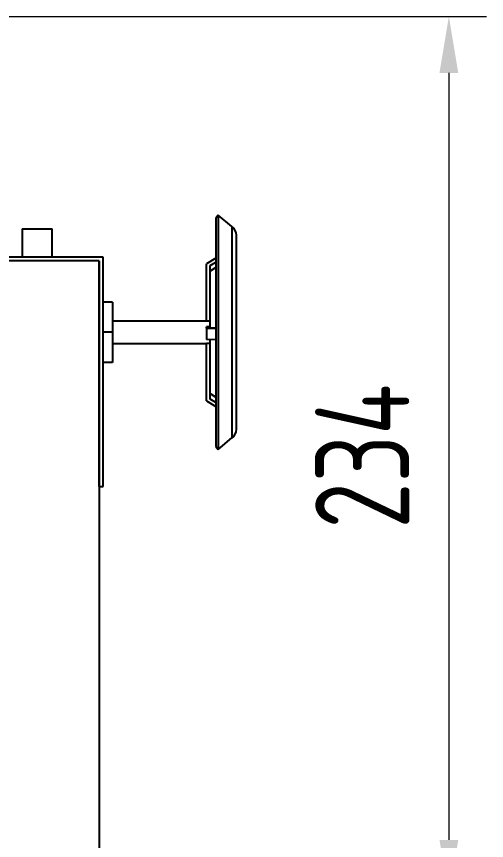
# Model space of a CAD drawing. Header units: millimetres. Extents: x -46397 to 283259, y -8690 to 23983.
# Drawn here: x 216804.9 to 216929.8, y -40 to 179.2 of the extents above; entities that cross this region are included whole.
import ezdxf

# ---------------------------------------------------------------- set-up
doc = ezdxf.new("R2010")
doc.units = ezdxf.units.MM
doc.layers.get('Defpoints').update_dxf_attribs({"lineweight": 0})
doc.layers.add('Long_AM_Visible', color=30, linetype='Continuous', lineweight=25)
doc.layers.add('Long_Dim', color=3, linetype='Continuous', lineweight=9)
doc.styles.add('GHI CHÚ 3', font='isocp_IV25.ttf', dxfattribs={"width": 0.8})
doc.dimstyles.new('Vuong_DIM', dxfattribs={"dimtxt": 2.5, "dimasz": 2.3, "dimexe": 1.25, "dimexo": 0, "dimtad": 1, "dimtoh": 1, "dimdec": 0, "dimdsep": 46, "dimtxsty": 'GHI CHÚ 3', "dimcen": 2.3, "dimclrd": 9, "dimclre": 9, "dimclrt": 2, "dimadec": 0, "dimazin": 0, "dimtm": 1e-09, "dimtfac": 1, "dimtdec": 0, "dimtofl": 0, "dimtmove": 1, "dimatfit": 3, "dimfxl": 1, "dimtfill": 1, "dimlwd": 9, "dimlwe": 9, "dimarcsym": 1})

# ---------------------------------------------------------------- blocks, each defined once
blk = doc.blocks.new('12319823 dasdasd')
at = {"layer": 'Long_AM_Visible'}
for p, q in [((10947.18, 18235.15), (10946.54, 18234.38)), ((10950.77, 18232.13), (10947.18, 18235.15)), ((10947.18, 18235.15), (10947.18, 18172.89)), ((10946.54, 18234.38), (10946.54, 18173.66)), ((10895.04, 18231.52), (10895.04, 18224.02)), ((10895.04, 18231.52), (10899.04, 18231.52)), ((10899.04, 18231.52), (10903.04, 18231.52)), ((10903.04, 18224.02), (10903.04, 18231.52)), ((10950.77, 18232.13), (10950.77, 18175.91)), ((10952.03, 18178.22), (10952.03, 18229.82)), ((10916.54, 18224.02), (10884.54, 18224.02)), ((10916.54, 18163.02), (10916.54, 18224.02)), ((10915.54, 18223.02), (10885.54, 18223.02)), ((10915.54, 18163.02), (10915.54, 18223.02)), ((10915.54, 18223.02), (10915.54, 16785.03, 0.73)), ((10946.54, 18223.76), (10944.04, 18222.22)), ((10944.04, 18207.02), (10944.04, 18222.22)), ((10945.04, 18221.76), (10946.54, 18222.68)), ((10945.04, 18207.02), (10945.04, 18221.76)), ((10946.54, 18221.24), (10945.04, 18220.31)), ((10919.04, 18212.02), (10916.54, 18212.02)), ((10919.04, 18212.02), (10919.04, 18204.02)), ((10944.04, 18207.02), (10919.04, 18207.02)), ((10945.04, 18207.02), (10944.04, 18207.02)), ((10945.04, 18205.52), (10945.04, 18207.02)), ((10944.04, 18205.1), (10944.04, 18205.52)), ((10945.04, 18205.52), (10944.04, 18205.52)), ((10944.04, 18205.1), (10944.04, 18202.1)), ((10944.04, 18205.1), (10946.54, 18205.06)), ((10945.04, 18205.12), (10945.04, 18205.52)), ((10946.54, 18205.09), (10945.04, 18205.12)), ((10919.04, 18204.02), (10916.54, 18204.02)), ((10919.04, 18204.02), (10919.04, 18196.02)), ((10946.54, 18202.06), (10944.04, 18202.1)), ((10945.04, 18201.02), (10945.04, 18202.08)), ((10919.04, 18201.02), (10944.04, 18201.02)), ((10945.04, 18201.02), (10944.04, 18201.02)), ((10944.04, 18185.82), (10944.04, 18201.02)), ((10945.04, 18186.28), (10945.04, 18201.02)), ((10919.04, 18196.02), (10916.54, 18196.02)), ((10945.04, 18187.72), (10946.54, 18186.8)), ((10944.04, 18185.82), (10946.54, 18184.28)), ((10946.54, 18185.36), (10945.04, 18186.28)), ((10947.18, 18172.89), (10950.77, 18175.91)), ((10946.54, 18173.66), (10947.18, 18172.89)), ((10915.54, 18163.02), (10916.54, 18163.02))]:
    blk.add_line(p, q, dxfattribs=at)
for centre, start, end in [((10949.28, 18229.82), 0, 57.1676), ((10949.28, 18178.22), 302.8324, 0)]:
    blk.add_arc(centre, 2.75, start, end, dxfattribs=at)
blk = doc.blocks.new('*D2237')
at = {"layer": 'Defpoints', "color": 0, "transparency": 16777216}
for p in [(216772.41, 179.19, -1.05), (216693.41, -54.81, -1.05), (216919.82, -54.81)]:
    blk.add_point(p, dxfattribs=at)
at = {"layer": 'Long_Dim', "color": 9, "lineweight": 9, "transparency": 16777216}
for p, q in [((216782.41, 179.19), (216929.82, 179.19)), ((216919.82, 164.19), (216919.82, -39.81)), ((216703.41, -54.81), (216929.82, -54.81))]:
    blk.add_line(p, q, dxfattribs=at)
at = {"layer": 'Long_Dim', "color": 9, "transparency": 16777216}
for points in [[(216917.32, 164.19), (216922.32, 164.19), (216919.82, 179.19)], [(216917.32, -39.81), (216922.32, -39.81), (216919.82, -54.81)]]:
    blk.add_solid(points, dxfattribs=at)
at = {"layer": 'Long_Dim', "color": 2, "transparency": 16777216, "insert": (216896.83, 62.19), "char_height": 25, "attachment_point": 5, "rotation": 90, "style": 'GHI CHÚ 3', "bg_fill": 3, "box_fill_scale": 1.1, "bg_fill_color": 256, "bg_fill_true_color": 13158600, "bg_fill_transparency": 0}
blk.add_mtext('234', dxfattribs=at)

msp = doc.modelspace()

# ---------------------------------------------------------------- block references
msp.add_blockref('12319823 dasdasd', (205911.37, -18108.83, -1.05))

# ---------------------------------------------------------------- next in the draw order: dimensions: what is measured, and where the dimension line sits
at = {"layer": 'Long_Dim'}
dim = msp.add_linear_dim(base=(216919.82, -54.81), p1=(216772.41, 179.19, -1.05), p2=(216693.41, -54.81, -1.05), angle=90, dimstyle='Vuong_DIM', override={"dimtxt": 25, "dimasz": 15, "dimexe": 10, "dimexo": 10, "dimgap": 10}, dxfattribs=at)
dim.commit()
dim.dimension.update_dxf_attribs({"geometry": '*D2237', "text_midpoint": (216896.83, 62.19)})

doc.saveas('drawing.dxf')
